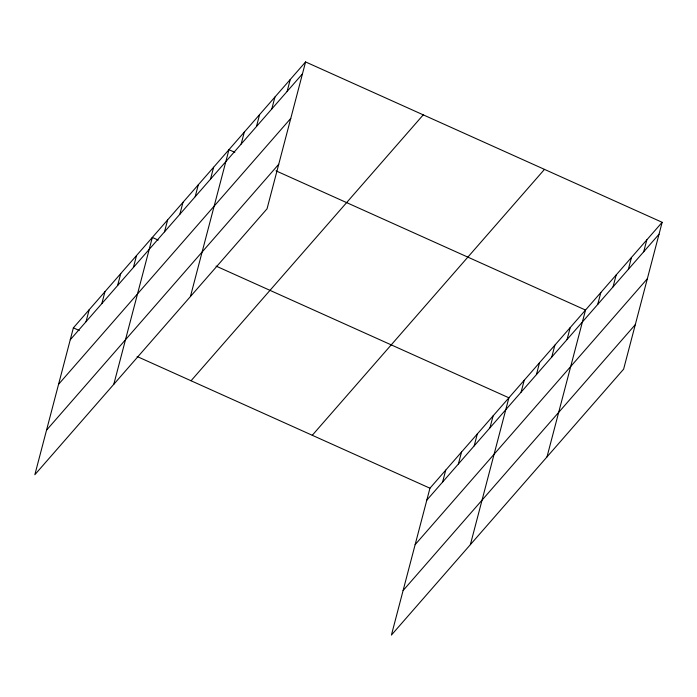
<?xml version="1.0" encoding="UTF-8"?>
<svg xmlns="http://www.w3.org/2000/svg" width="697" height="697" viewBox="0 0 697 697"><rect width="100%" height="100%" fill="white"/><g stroke="black" fill="none" stroke-linecap="round" stroke-linejoin="round"><path stroke-width="1.05" d="M305.582 61.937L73.377 327.843L34.85 474.701L267.056 208.795L305.582 61.937L662.15 222.299L623.623 369.157L391.418 635.063L429.944 488.205L662.15 222.299M86.036 321.683L89.164 309.764M101.832 303.604L104.959 291.677M117.619 285.526L120.747 273.599M133.406 267.439L136.534 255.52M113.803 384.291L152.329 237.433L158.21 240.082M164.527 231.813L167.655 219.886M179.852 214.258L182.98 202.339M195.177 196.711L198.305 184.783M210.503 179.164L213.63 167.236M190.429 296.547L228.956 149.689L234.837 152.329M241.153 144.061L244.281 132.134M256.479 126.514L259.606 114.587M271.804 108.959L274.932 97.04M287.129 91.412L290.257 79.484M442.604 482.045L445.731 470.127M458.399 463.967L461.527 452.039M474.187 445.88L477.314 433.961M489.974 427.801L493.101 415.874M470.37 544.653L508.897 397.795L216.061 266.097M521.095 392.167L524.222 380.248M536.42 374.62L539.548 362.693M551.745 357.073L554.873 345.146M567.07 339.517L570.198 327.599M546.997 456.901L585.524 310.052L276.021 170.852M597.721 304.423L600.849 292.496M613.046 286.868L616.174 274.949M628.372 269.321L631.499 257.402M643.697 251.774L646.825 239.846M70.249 339.77L302.454 73.865M58.565 384.3L290.771 118.394M46.533 430.171L278.739 164.265M191.048 380.762L423.253 114.857M312.273 435.285L544.479 169.38M426.817 500.132L659.022 234.218M415.133 544.653L647.339 278.748M403.101 590.533L635.307 324.628M73.377 327.843L79.258 330.491M137.117 356.507L429.944 488.205"/></g></svg>
